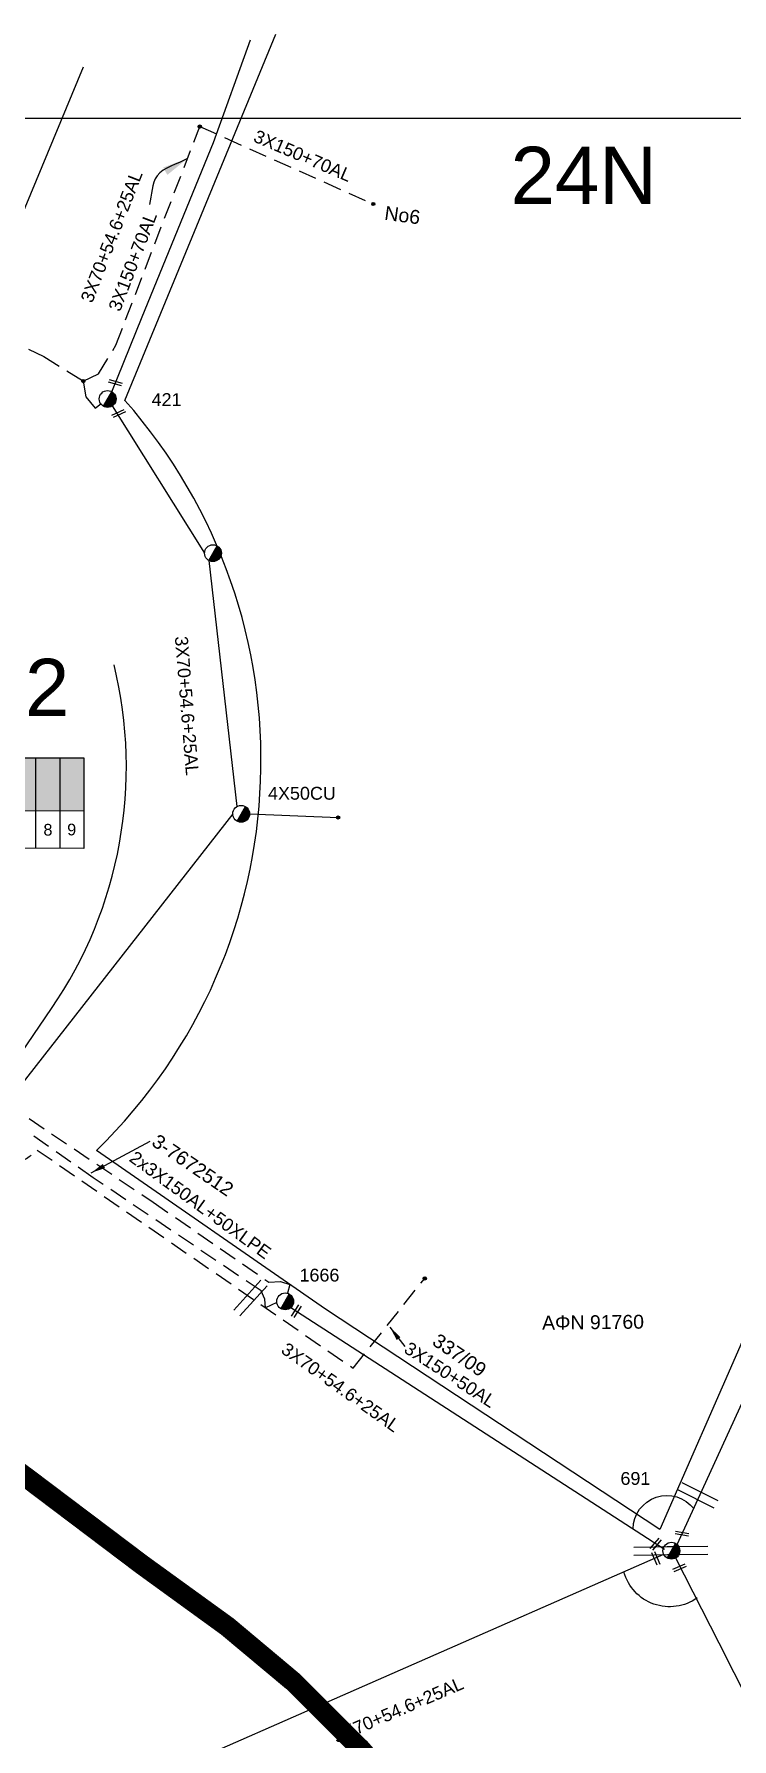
# Model space of a CAD drawing. Header units: millimetres. Extents: x 907 to 2022, y 699 to 1220.
# Drawn here: x 1086 to 1134.9, y 1095.3 to 1214.7 of the extents above; entities that cross this region are included whole.
import ezdxf

# ---------------------------------------------------------------- set-up
doc = ezdxf.new("R2010")
doc.units = ezdxf.units.MM
doc.linetypes.add('DASHED', pattern=[19.05, 12.7, -6.35])
for name, color, linetype in [('Pillar OTE', 7, 'Continuous'), ('Γέφυρες Εναέριου Δικτύου', 7, 'Continuous'), ('Γυμνά εναέρια ΧΤ (3Φ)   4x50CU', 7, 'Continuous'), ('Επιγραφές - Σχήματα', 7, 'Continuous'), ('Καλώδια ΧΤ   3x150+50AL', 7, 'DASHED'), ('Καλώδια ΧΤ   3x150AL+50XLPE', 7, 'DASHED'), ('Μηχανική τομή', 7, 'Continuous'), ('Στύλος ΦΜ', 7, 'Continuous'), ('Στύλος ΦΜ @ 1', 7, 'Continuous'), ('Συνδέσεις', 7, 'Continuous'), ('Συνεστραμμένα ΧΤ   3x70+54.6+25 AL', 7, 'SYN_LINE'), ('Τομή', 7, 'Continuous'), ('Υπόβαθρο ΔΕΗ', 7, 'Continuous'), ('Υπόγεια Καλώδια Δικτύου ΧΤ   .10', 7, 'DASHED'), ('Υπόγεια καλώδια Δικτύου ΧΤ και Παρ. ΧΤ - 3X150+70 AL', 7, 'DASHED'), ('Υπόγεια καλώδια Παροχών ΧΤ   4x6', 7, 'DASHED')]:
    doc.layers.add(name, color=color, linetype=linetype)
doc.styles.get("Standard").update_dxf_attribs({"font": 'arial.ttf'})
doc.linetypes.add('SYN_LINE', pattern='A,0.5,-0.0001,["/\\/\\/\\/",Standard,S=0.1,R=0,X=0,Y=-0.05],-0.25', length=0.7501)
doc.dimstyles.new('ISO-25', dxfattribs={"dimtxt": 2.5, "dimasz": 2.5, "dimexe": 1.25, "dimexo": 0.625, "dimtad": 1, "dimtxsty": 'Standard', "dimcen": 2.5, "dimadec": 0, "dimazin": 0, "dimtfac": 1, "dimtmove": 0, "dimatfit": 3, "dimfxl": 1, "dimarcsym": 0})

# ---------------------------------------------------------------- blocks, each defined once
blk = doc.blocks.new('ΥΠΑΡΧΩΝ ΤΣΙΜΕΝΤΕΝΙΟΣ ΣΤΥΛΟΣ')
at = {"layer": 'Στύλος ΦΜ'}
blk.add_hatch(color=256, dxfattribs=at).paths.add_polyline_path([(-1.29, -2.28, 0.574793), (2.62, 0, 0.268822), (1.3, 2.27)])
blk.add_line((-1.29, -2.28), (1.3, 2.27), dxfattribs=at)
blk.add_circle((0, 0), 2.62, dxfattribs=at)
at = {"layer": 'Στύλος ΦΜ', "flags": 4}
for tag, p in [('ΑΡΙΘΜΟΣ', (-4.68, 8.05)), ('ΤΥΠΟΣ', (-4.91, 3.03))]:
    blk.add_attdef(tag, p, '', height=4, dxfattribs=at)
blk = doc.blocks.new('ΜΗΧΑΝΙΚΗ ΤΟΜΗ')
at = {"layer": 'Μηχανική τομή', "ltscale": 40}
for p, q in [((-1.89, 0.78), (1.89, 0.78)), ((1.89, 0), (-1.89, 0))]:
    blk.add_line(p, q, dxfattribs=at)
blk = doc.blocks.new('ΤΟΜΗ')
at = {"layer": 'Τομή', "ltscale": 40}
for p, q in [((-5.68, 0), (5.68, 0)), ((5.68, -2.33), (-5.68, -2.33))]:
    blk.add_line(p, q, dxfattribs=at)
blk = doc.blocks.new('_ΣΥΝΔΕΣΗ')
at = {"layer": 'Συνδέσεις', "linetype": 'SYN_LINE', "ltscale": 40}
blk.add_hatch(color=256, dxfattribs=at).paths.add_polyline_path([(0.5, -0.01, 1), (-0.5, -0.01, 1)])
at = {"layer": 'Συνδέσεις'}
blk.add_circle((0, -0.01), 0.5, dxfattribs=at)

msp = doc.modelspace()

# ---------------------------------------------------------------- hatches: boundary and pattern name
at = {"layer": 'Υπόγεια καλώδια Παροχών ΧΤ   4x6', "linetype": 'DASHED', "ltscale": 0.2}
h = msp.add_hatch(color=30, dxfattribs=at)
h.dxf.hatch_style = 1
h.paths.add_polyline_path([(1086.085, 1163.978), (1084.416, 1163.978), (1084.416, 1160.29), (1086.084, 1160.288)])
h = msp.add_hatch(color=151, dxfattribs=at)
h.dxf.hatch_style = 1
h.paths.add_polyline_path([(1087.779, 1163.977), (1086.085, 1163.978), (1086.084, 1160.288), (1087.778, 1160.286)])
h = msp.add_hatch(color=62, dxfattribs=at)
h.dxf.hatch_style = 1
h.paths.add_polyline_path([(1089.439, 1163.977), (1087.779, 1163.977), (1087.778, 1160.286), (1089.439, 1160.285)])

# ---------------------------------------------------------------- linework, layer by layer
at = {"layer": 'Pillar OTE', "ltscale": 40}
for points in [[(1074.272, 1157.658), (1074.272, 1163.978), (1089.439, 1163.977), (1089.438, 1157.643), (1074.272, 1157.659)], [(1086.084, 1157.647), (1086.085, 1163.978)], [(1087.778, 1157.645), (1087.779, 1163.977)], [(1074.272, 1160.3), (1089.439, 1160.285)]]:
    msp.add_lwpolyline(points, dxfattribs=at)
at = {"layer": 'Γέφυρες Εναέριου Δικτύου', "ltscale": 0.1}
for points in [[(1127.928, 1109.976, -0.7062482), (1132.187, 1111.39, 0.6657132)], [(1132.423, 1105.13, -0.5194411), (1127.293, 1106.941, 0.6657132)]]:
    msp.add_lwpolyline(points, format="xyb", dxfattribs=at)
at = {"layer": 'Γυμνά εναέρια ΧΤ (3Φ)   4x50CU', "color": 85, "linetype": 'SYN_LINE', "ltscale": 16}
msp.add_lwpolyline([(1101.06, 1160.063), (1107.262, 1159.806)], dxfattribs=at)
at = {"layer": 'Επιγραφές - Σχήματα'}
msp.add_lwpolyline([(918.43, 1208.801), (1901.6, 1208.801), (1901.6, 707.265), (918.43, 707.265)], close=True, dxfattribs=at)
at = {"layer": 'Καλώδια ΧΤ   3x150+50AL', "color": 151, "ltscale": 0.1}
msp.add_lwpolyline([(1086.172, 1136.511), (1086.172, 1136.511), (1108.31, 1121.233), (1113.335, 1127.515)], dxfattribs=at)
msp.add_arc((1083.545, 1139.052), 3.655, 197.64252, 315.95013, dxfattribs=at)
at = {"layer": 'Καλώδια ΧΤ   3x150AL+50XLPE', "color": 6, "ltscale": 0.1}
msp.add_lwpolyline([(1085.608, 1138.714), (1094.297, 1132.86), (1102.415, 1127.253), (1103.235, 1127.29), (1103.882, 1127.096), (1103.709, 1126.473)], dxfattribs=at)
at = {"layer": 'Καλώδια ΧΤ   3x150AL+50XLPE', "color": 1, "ltscale": 0.1}
msp.add_lwpolyline([(1102.968, 1125.829), (1102.175, 1125.467), (1102.123, 1126.062), (1101.864, 1126.643), (1090.098, 1134.571), (1085.826, 1137.567)], dxfattribs=at)
at = {"layer": 'Συνεστραμμένα ΧΤ   3x70+54.6+25 AL', "color": 85, "ltscale": 10}
for points in [[(1091.405, 1189.638), (1093.532, 1194.881), (1098.526, 1207.097), (1101.123, 1214.294)], [(1091.437, 1188.636), (1097.905, 1178.32)], [(1098.203, 1177.808), (1100.177, 1160.574)], [(1099.882, 1160.063), (1083.781, 1139.438)]]:
    msp.add_lwpolyline(points, dxfattribs=at)
at = {"layer": 'Συνεστραμμένα ΧΤ   3x70+54.6+25 AL', "color": 6, "ltscale": 10}
for points in [[(1131.03, 1108.885), (1133.039, 1113.234), (1145.481, 1140.419)], [(1103.957, 1125.479), (1130.135, 1108.55)]]:
    msp.add_lwpolyline(points, dxfattribs=at)
at = {"layer": 'Συνεστραμμένα ΧΤ   3x70+54.6+25 AL', "color": 151, "ltscale": 10}
for points in [[(1086.252, 1088.942), (1092.026, 1091.475), (1130.077, 1108.203)], [(1130.912, 1107.931), (1133.929, 1101.984), (1149.757, 1070.723)]]:
    msp.add_lwpolyline(points, dxfattribs=at)
at = {"layer": 'Υπόβαθρο ΔΕΗ', "ltscale": 0.1}
for points in [[(1175.299, 1213.203), (1174.553, 1212.084), (1129.797, 1109.918), (1106.385, 1125.359), (1090.342, 1136.49, 0.3996877), (1092.326, 1189.03), (1102.906, 1214.689)], [(1010.14, 1212.426), (1003.316, 1196.928), (1037.477, 1171.194, -0.3021521), (1082.41, 1195.549), (1089.42, 1212.395)], [(1050.151, 1171.44), (1045.769, 1165.671), (1055.143, 1159.155), (1061.634, 1154.93), (1069.353, 1149.905), (1083.4, 1140.893), (1087.189, 1146.428, 0.2133966), (1091.562, 1170.501, -1.2752414)]]:
    msp.add_lwpolyline(points, format="xyb", dxfattribs=at)
at = {"layer": 'Υπόβαθρο ΔΕΗ', "linetype": 'DASHED', "const_width": 1.32, "flags": 128}
msp.add_lwpolyline([(954.035, 1213.418), (965.791, 1204.235), (973.625, 1198.151), (989.841, 1185.354), (998.206, 1178.94), (1005.842, 1173.085), (1013.881, 1167.247), (1021.568, 1161.735), (1029.668, 1155.573), (1037.559, 1149.658), (1045.608, 1143.474), (1053.098, 1137.635), (1062.145, 1130.981), (1069.346, 1125.491), (1077.465, 1119.393), (1085.434, 1113.583), (1093.523, 1107.477), (1099.501, 1103.148), (1104.094, 1099.295), (1108.715, 1094.677), (1114.96, 1087.56), (1121.726, 1079.329), (1127.085, 1071.769), (1132.658, 1062.702), (1138.188, 1053.943), (1146.316, 1039.248), (1147.871, 1036.436), (1152.967, 1027.22), (1156.31, 1021.372), (1157.818, 1018.763), (1161.399, 1012.728), (1162.087, 1011.569)], dxfattribs=at)
at = {"layer": 'Υπόβαθρο ΔΕΗ'}
for points in [[(989.435, 1184.833), (997.805, 1178.416), (1005.447, 1172.556), (1013.495, 1166.711), (1021.176, 1161.204), (1029.271, 1155.046), (1037.16, 1149.133), (1045.204, 1142.952), (1052.699, 1137.109), (1061.75, 1130.453), (1068.947, 1124.965), (1077.073, 1118.862), (1085.041, 1113.053), (1093.131, 1106.946), (1099.095, 1102.628), (1103.648, 1098.808), (1108.233, 1094.225), (1114.457, 1087.133), (1121.201, 1078.928), (1126.534, 1071.405), (1132.098, 1062.353), (1137.62, 1053.607)], [(990.246, 1185.875), (998.608, 1179.463), (1006.237, 1173.614), (1014.267, 1167.782), (1021.96, 1162.266), (1030.066, 1156.1), (1037.958, 1150.184), (1046.012, 1143.996), (1053.496, 1138.161), (1062.541, 1131.509), (1069.744, 1126.018), (1077.858, 1119.923), (1085.828, 1114.113), (1093.915, 1108.008), (1099.907, 1103.669), (1104.54, 1099.782), (1109.197, 1095.129), (1115.463, 1087.988), (1122.251, 1079.729), (1127.636, 1072.133), (1133.218, 1063.051), (1138.757, 1054.28)]]:
    msp.add_lwpolyline(points, dxfattribs=at)
at = {"layer": 'Υπόγεια Καλώδια Δικτύου ΧΤ   .10', "color": 85, "ltscale": 0.1}
msp.add_lwpolyline([(1038.579, 1171.931), (1042.133, 1176.553), (1045.213, 1180.021), (1048.941, 1183.607), (1053.509, 1186.974), (1058.75, 1190.118), (1063.318, 1192.101), (1070.855, 1194.363), (1075.361, 1194.79), (1079.671, 1194.704), (1082.154, 1194.28), (1086.645, 1192.093), (1089.408, 1190.379)], dxfattribs=at)
at = {"layer": 'Υπόγεια καλώδια Δικτύου ΧΤ και Παρ. ΧΤ - 3X150+70 AL', "color": 85, "ltscale": 0.1}
for points in [[(1089.408, 1190.379), (1090.484, 1190.885), (1091.692, 1192.89), (1097.571, 1208.211)], [(1097.571, 1208.211), (1109.731, 1202.784)], [(1089.408, 1190.379), (1089.576, 1189.282), (1090.239, 1188.482), (1090.639, 1188.777)]]:
    msp.add_lwpolyline(points, dxfattribs=at)

# ---------------------------------------------------------------- block references
at = {"layer": 'Μηχανική τομή'}
for p, xscale, yscale, zscale, rotation in [((1091.632, 1190.179), 0.2499999999999998, 0.2499999999999998, 0.2499999999999998, 344.1854607899874), ((1091.926, 1188.023), 0.2499999999999999, 0.2499999999999999, 0.2499999999999999, 24.90061822896129), ((1104.414, 1125.171), 0.2499999999999999, 0.2499999999999999, 0.2499999999999999, 56.99498482101225), ((1131.379, 1109.736), 0.2499999999999999, 0.2499999999999999, 0.2499999999999999, 169.7553130609535), ((1129.444, 1108.964), 0.2499999999999999, 0.2499999999999999, 0.2499999999999999, 229.5116140364013), ((1129.616, 1107.943), 0.2499999999999999, 0.2499999999999999, 0.2499999999999999, 112.9473184704937), ((1131.15, 1107.337), 0.2499999999999999, 0.2499999999999999, 0.2499999999999999, 203.3741396982073)]:
    msp.add_blockref('ΜΗΧΑΝΙΚΗ ΤΟΜΗ', p, dxfattribs=dict(at, xscale=xscale, yscale=yscale, zscale=zscale, rotation=rotation))
at = {"layer": 'Στύλος ΦΜ @ 1', "ltscale": 40}
ref = msp.add_blockref('ΥΠΑΡΧΩΝ ΤΣΙΜΕΝΤΕΝΙΟΣ ΣΤΥΛΟΣ', (1091.113, 1189.127), dxfattribs=dict(at, xscale=0.2249999999999091, yscale=0.2249999999999091, zscale=0.2249999999999091))
ref.add_attrib('ΤΥΠΟΣ', '421', (1094.194, 1188.633), dxfattribs={"layer": 'Στύλος ΦΜ', "height": 0.9, "flags": 4})
at = {"layer": 'Στύλος ΦΜ @ 1', "ltscale": 40, "xscale": 0.2249999999999091, "yscale": 0.2249999999999091, "zscale": 0.2249999999999091}
for p in [(1098.494, 1178.32), (1100.471, 1160.063)]:
    msp.add_blockref('ΥΠΑΡΧΩΝ ΤΣΙΜΕΝΤΕΝΙΟΣ ΣΤΥΛΟΣ', p, dxfattribs=at)
at = {"layer": 'Στύλος ΦΜ @ 1', "ltscale": 40}
ref = msp.add_blockref('ΥΠΑΡΧΩΝ ΤΣΙΜΕΝΤΕΝΙΟΣ ΣΤΥΛΟΣ', (1103.552, 1125.906), dxfattribs=dict(at, xscale=0.2249999999999091, yscale=0.2249999999999091, zscale=0.2249999999999091))
ref.add_attrib('ΤΥΠΟΣ', '1666', (1104.556, 1127.299), dxfattribs={"layer": 'Στύλος ΦΜ', "height": 0.9, "flags": 4})
ref = msp.add_blockref('ΥΠΑΡΧΩΝ ΤΣΙΜΕΝΤΕΝΙΟΣ ΣΤΥΛΟΣ', (1130.616, 1108.44), dxfattribs=dict(at, xscale=0.2249999999999091, yscale=0.2249999999999091, zscale=0.2249999999999091))
ref.add_attrib('ΤΥΠΟΣ', '691', (1127.046, 1113.054), dxfattribs={"layer": 'Στύλος ΦΜ', "height": 0.9, "flags": 4})
at = {"layer": 'Συνδέσεις', "xscale": 0.2249999999999091, "yscale": 0.2249999999999091, "zscale": 0.2249999999999091}
for p in [(1097.572, 1208.214), (1109.731, 1202.787), (1089.409, 1190.381), (1107.263, 1159.809), (1113.335, 1127.518)]:
    msp.add_blockref('_ΣΥΝΔΕΣΗ', p, dxfattribs=at)
at = {"layer": 'Τομή'}
for p, xscale, yscale, zscale, rotation in [((1100.906, 1126.343), 0.2499999999999999, 0.2499999999999999, 0.2499999999999999, 47.85687745027132), ((1132.609, 1112.59), 0.2499999999999998, 0.2499999999999998, 0.2499999999999998, 333.411514814299), ((1129.399, 1108.711), 0.2499999999999998, 0.2499999999999998, 0.2499999999999998, 0.5688897959687325), ((1131.748, 1108.739), 0.2499999999999998, 0.2499999999999998, 0.2499999999999998, 0.5688897959687325)]:
    msp.add_blockref('ΤΟΜΗ', p, dxfattribs=dict(at, xscale=xscale, yscale=yscale, zscale=zscale, rotation=rotation))

# ---------------------------------------------------------------- texts
at = {"ltscale": 30, "char_height": 0.817, "width": 5.62865, "attachment_point": 1}
for s, insert in [('8', (1086.614, 1159.359)), ('9', (1088.279, 1159.372))]:
    msp.add_mtext(s, dxfattribs=dict(at, insert=insert))
at = {"layer": 'Γυμνά εναέρια ΧΤ (3Φ)   4x50CU', "color": 7, "insert": (1102.353, 1161.954), "char_height": 0.9, "width": 84.18588, "attachment_point": 1}
msp.add_mtext('4X50CU', dxfattribs=at)
at = {"layer": 'Επιγραφές - Σχήματα', "linetype": 'DASHED', "insert": (1119.348, 1206.796), "char_height": 4, "width": 11.20522, "attachment_point": 1}
msp.add_mtext('24N', dxfattribs=at)
at = {"layer": 'Επιγραφές - Σχήματα', "char_height": 0.9, "attachment_point": 1}
for s, insert, rotation in [('{\\H1.0833x;No6}', (1110.601, 1202.658), 352.1744), ('{\\H1.0833x;3-7672512}', (1094.673, 1137.691), 325.62252), ('{\\H1.0833x;337/09}', (1114.329, 1123.725), 325.62252)]:
    msp.add_mtext_dynamic_manual_height_columns(s, width=10.09091, gutter_width=12.5, heights=[0], dxfattribs=dict(at, insert=insert, rotation=rotation))
at = {"layer": 'Επιγραφές - Σχήματα', "insert": (1071.864, 1170.923), "char_height": 4, "attachment_point": 1}
msp.add_mtext_dynamic_manual_height_columns('ΦΝ-62', width=10.09091, gutter_width=12.5, heights=[0], dxfattribs=at)
at = {"layer": 'Επιγραφές - Σχήματα', "color": 1, "insert": (1121.547, 1124.899), "char_height": 0.9, "attachment_point": 1, "rotation": 0.61022}
msp.add_mtext_dynamic_manual_height_columns('{\\H1.0833x;ΑΦΝ 91760}', width=16.641, gutter_width=12.5, heights=[0], dxfattribs=at)
at = {"layer": 'Καλώδια ΧΤ   3x150+50AL', "color": 7, "insert": (1112.294, 1123.136), "char_height": 0.9, "width": 84.18588, "attachment_point": 1, "rotation": 327.06142}
msp.add_mtext('3X150+50AL', dxfattribs=at)
at = {"layer": 'Καλώδια ΧΤ   3x150AL+50XLPE', "color": 7, "insert": (1097.608, 1132.661), "char_height": 0.9, "width": 13.92422, "attachment_point": 5, "rotation": 323.98826}
msp.add_mtext('2x3X150AL+50XLPE', dxfattribs=at)
at = {"layer": 'Συνεστραμμένα ΧΤ   3x70+54.6+25 AL', "color": 7, "char_height": 0.9, "width": 84.18588, "attachment_point": 1}
for insert, rotation in [((1089.191, 1196.119), 68.70245), ((1096.722, 1172.546), 274.59798), ((1103.713, 1123.087), 324.66765), ((1106.797, 1095.764), 23.26269)]:
    msp.add_mtext('3X70+54.6+25AL', dxfattribs=dict(at, insert=insert, rotation=rotation))
at = {"layer": 'Υπόγεια καλώδια Δικτύου ΧΤ και Παρ. ΧΤ - 3X150+70 AL', "color": 7, "char_height": 0.9, "width": 84.18588, "attachment_point": 1}
for insert, rotation in [((1101.612, 1208.017), 336.81891), ((1091.14, 1195.513), 69.00878)]:
    msp.add_mtext('3X150+70AL', dxfattribs=dict(at, insert=insert, rotation=rotation))

# ---------------------------------------------------------------- leaders
at = {"layer": 'Επιγραφές - Σχήματα', "path_type": 1}
msp.add_leader([(1096.714, 1205.977), (1094.577, 1204.753), (1094.045, 1202.741)], dimstyle='ISO-25', override={"dimasz": 1.8, "dimtad": 0}, dxfattribs=at)
at = {"layer": 'Επιγραφές - Σχήματα', "ltscale": 40}
for points in [[(1089.971, 1134.919), (1094.106, 1137.135)], [(1110.897, 1124.098), (1111.929, 1122.74)]]:
    msp.add_leader(points, dimstyle='ISO-25', override={"dimasz": 1, "dimtad": 0}, dxfattribs=at)

doc.saveas('drawing.dxf')
